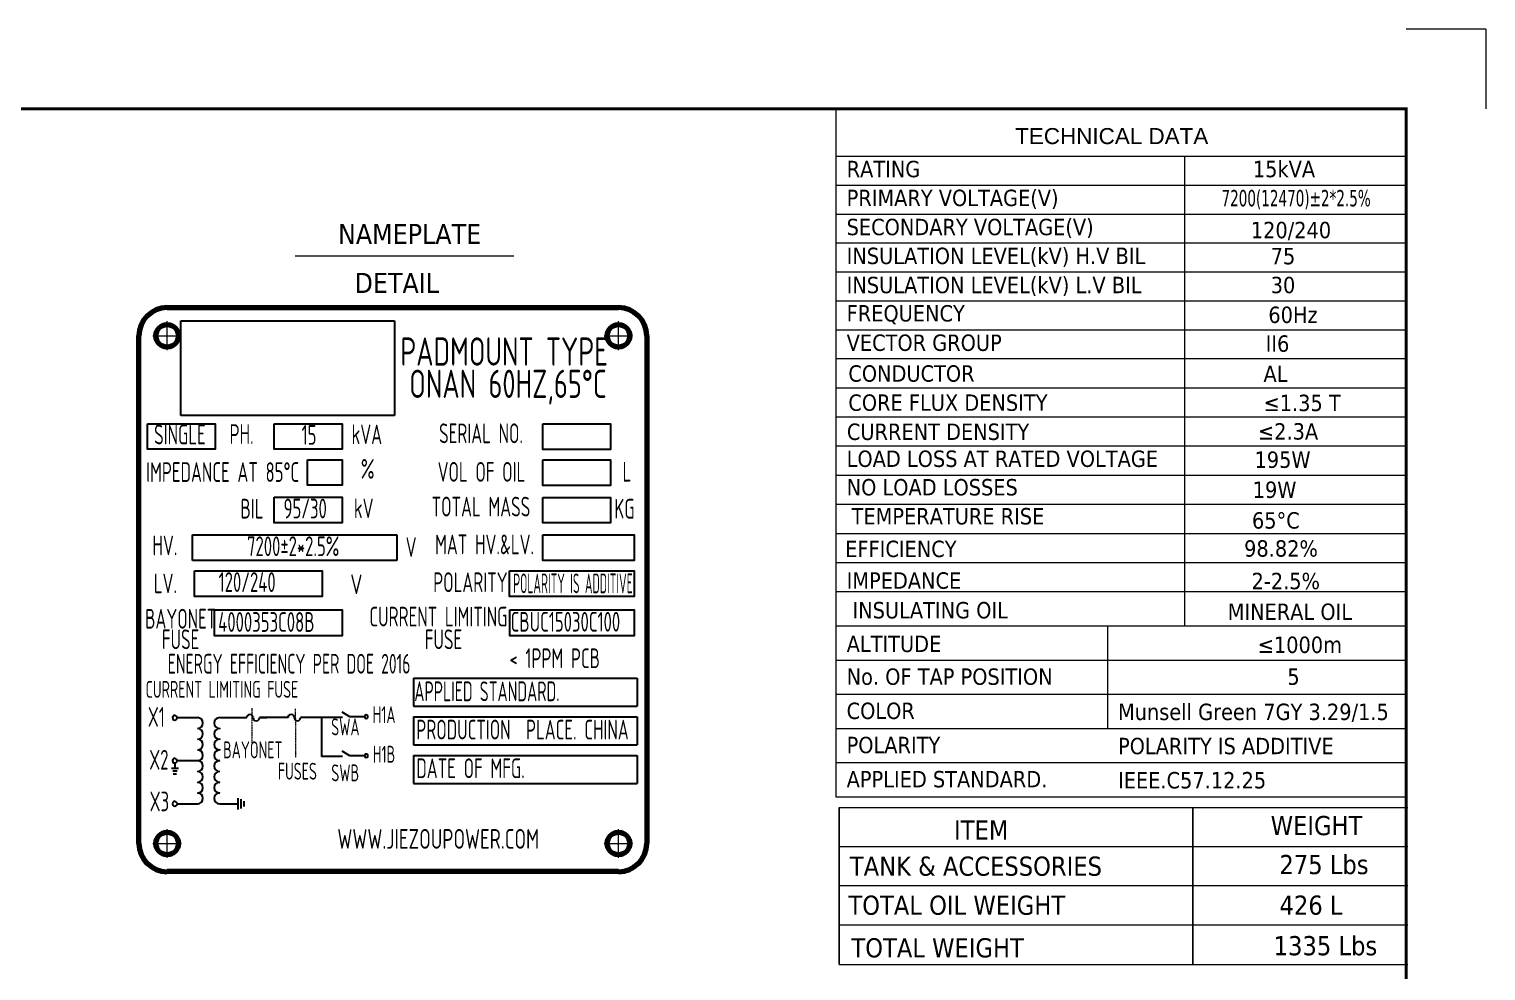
# Model space of a CAD drawing. Header units: millimetres. Extents: x 13152 to 35294, y -6229 to 14001.
# Drawn here: x 31686 to 35294, y 11668 to 14001 of the extents above; entities that cross this region are included whole.
import ezdxf
from ezdxf.enums import TextEntityAlignment as Align

# ---------------------------------------------------------------- set-up
doc = ezdxf.new("R2010")
doc.units = ezdxf.units.MM
doc.header["$LTSCALE"] = 4
doc.linetypes.add('5 双点画线', pattern=[10.5, 6.25, -1.25, 0.25, -1.25, 0.25, -1.25])
doc.linetypes.add('ACAD_ISO10W100', pattern=[18, 12, -3, 0, -3])
doc.layers.add('1', color=12, linetype='Continuous')
doc.layers.add('C00-00-00', color=7, linetype='Continuous')
for name, color, linetype, lineweight in [('6文字层', 3, 'Continuous', 35), ('标注、文本', 3, 'Continuous', 25), ('铁心', 3, 'Continuous', 0)]:
    doc.layers.add(name, color=color, linetype=linetype, lineweight=lineweight)
doc.layers.add('paper', color=254, linetype='Continuous', plot=False)
doc.styles.add('PDF Arial', font='arial.ttf')
doc.styles.add('pdm', font='gbenor.shx', dxfattribs={"width": 0.8, "bigfont": 'gbhzfs.shx'})
doc.styles.add('Tahoma$001', font='tahoma.ttf', dxfattribs={"height": 2.159784})
doc.styles.add('Tahoma_txtstyle_30.51_0_0', font='tahoma.ttf')

msp = doc.modelspace()

# ---------------------------------------------------------------- linework, layer by layer
at = {"layer": '1', "color": 0, "lineweight": 40, "const_width": 6.91}
msp.add_lwpolyline([(27518.54, 8356.89), (35096.39, 8356.89), (35096.39, 13803.47), (27518.54, 13803.47), (27518.54, 8356.89)], dxfattribs=at)
at = {"layer": '6文字层', "lineweight": 13}
for points in [[(33683.79, 13803.47), (35096.39, 13803.47)], [(33683.79, 13803.47), (33683.79, 12099.19)], [(35096.39, 13803.47), (35096.39, 12966.73)]]:
    msp.add_lwpolyline(points, dxfattribs=at)
at = {"layer": 'C00-00-00', "lineweight": 25}
for p, q in [((32090.69, 12747.66), (32596.11, 12747.66)), ((32090.69, 12684.36), (32090.69, 12747.66)), ((32596.11, 12747.66), (32596.11, 12684.36)), ((32596.11, 12684.36), (32090.69, 12684.36)), ((32637.49, 12392.73), (33191.59, 12392.73)), ((32637.49, 12392.73), (32637.49, 12323.23)), ((33191.59, 12392.73), (33191.59, 12323.23)), ((32637.49, 12323.23), (33191.59, 12323.23)), ((32637.49, 12296.94), (33191.59, 12296.94)), ((32637.49, 12296.94), (32637.49, 12227.45)), ((33191.59, 12296.94), (33191.59, 12227.45)), ((32637.49, 12227.45), (33191.59, 12227.45)), ((32637.49, 12201.16), (33191.59, 12201.16)), ((32637.49, 12201.16), (32637.49, 12131.67)), ((33191.59, 12201.16), (33191.59, 12131.67)), ((32637.49, 12131.67), (33191.59, 12131.67))]:
    msp.add_line(p, q, dxfattribs=at)
for points in [[(31978.6, 13023.36), (32146.63, 13023.36), (32146.63, 12960.06), (31978.6, 12960.06)], [(32292.76, 13023.36), (32460.78, 13023.36), (32460.78, 12960.06), (32292.76, 12960.06)], [(32957.95, 13022.91), (33125.98, 13022.91), (33125.98, 12959.61), (32957.95, 12959.61)], [(32374.99, 12934.03), (32460.78, 12934.03), (32460.78, 12870.72), (32374.99, 12870.72)], [(32957.95, 12933.58), (33125.98, 12933.58), (33125.98, 12870.27), (32957.95, 12870.27)], [(32292.76, 12841.14), (32460.78, 12841.14), (32460.78, 12777.84), (32292.76, 12777.84)], [(32957.95, 12840.69), (33125.98, 12840.69), (33125.98, 12777.39), (32957.95, 12777.39)], [(32957.95, 12747.66), (33184.34, 12747.66), (33184.34, 12684.36), (32957.95, 12684.36)], [(32095.44, 12658.92), (32411.37, 12658.92), (32411.37, 12595.02), (32095.44, 12595.02)], [(32875.43, 12658.92), (33184.34, 12658.92), (33184.34, 12595.02), (32875.43, 12595.02)], [(32144.85, 12561.89), (32460.78, 12561.89), (32460.78, 12498), (32144.85, 12498)], [(32875.91, 12561.89), (33184.34, 12561.89), (33184.34, 12498), (32875.91, 12498)]]:
    msp.add_lwpolyline(points, close=True, dxfattribs=at)
at = {"layer": 'paper', "lineweight": 13}
for q in [(35096.39, 14000.81), (35293.73, 13803.47)]:
    msp.add_line((35293.73, 14000.81), q, dxfattribs=at)
at = {"layer": '标注、文本', "color": 0, "linetype": 'ByBlock', "lineweight": 70}
for p, q in [((32027.48, 13311.08), (33145.52, 13311.08)), ((31957.6, 11983.4), (31957.6, 13241.2)), ((33215.4, 13241.2), (33215.4, 11983.4)), ((33145.52, 11913.53), (32027.48, 11913.53))]:
    msp.add_line(p, q, dxfattribs=at)
at = {"layer": '标注、文本'}
for p, q in [((32061.37, 13043.22), (32061.37, 13278.5)), ((32061.37, 13278.5), (32590.51, 13278.5)), ((32590.51, 13278.5), (32590.51, 13043.22)), ((32590.51, 13043.22), (32061.37, 13043.22)), ((33214.74, 12633.18), (33214.74, 12353.67)), ((32479.93, 12297.28), (32460.85, 12308.4)), ((32410.11, 12295.17), (32410.11, 12198.44)), ((32516.06, 12297.28), (32479.93, 12297.28)), ((32479.93, 12200.56), (32460.85, 12211.67)), ((32516.06, 12200.56), (32479.93, 12200.56)), ((32203.16, 12067.89), (32203.16, 12095.29)), ((32211.14, 12070.07), (32211.14, 12093.11)), ((32218.58, 12074.74), (32218.58, 12088.44))]:
    msp.add_line(p, q, dxfattribs=at)
at = {"layer": '标注、文本', "color": 1, "linetype": 'ACAD_ISO10W100', "lineweight": 13, "ltscale": 0.02}
for p, q in [((32027.57, 13205.2), (32027.39, 13277.2)), ((33145.61, 13205.2), (33145.43, 13277.2)), ((31992.18, 13241.11), (32062.79, 13241.29)), ((33110.22, 13241.11), (33180.83, 13241.29)), ((32027.57, 11947.4), (32027.39, 12019.41)), ((33145.61, 11947.4), (33145.43, 12019.41)), ((31992.18, 11983.32), (32062.79, 11983.49)), ((33110.22, 11983.32), (33180.83, 11983.49))]:
    msp.add_line(p, q, dxfattribs=at)
at = {"layer": '标注、文本', "lineweight": 13}
for p, q in [((34357.51, 12437.9), (34357.51, 12522.58)), ((34357.51, 12353.22), (34357.51, 12437.9)), ((34357.51, 12268.55), (34357.51, 12353.22))]:
    msp.add_line(p, q, dxfattribs=at)
at = {"layer": '标注、文本', "color": 6, "linetype": '5 双点画线', "lineweight": 13, "ltscale": 0.1}
for p, q in [((32237.13, 12318.7), (32237.33, 12233.08)), ((32344.83, 12317.25), (32345.59, 12195.86))]:
    msp.add_line(p, q, dxfattribs=at)
at = {"layer": '标注、文本'}
for points in [[(32052.29, 12295.17), (32051.7, 12298.12), (32049.34, 12299.9), (32046.38, 12301.08), (32043.42, 12299.9), (32041.64, 12298.12), (32040.46, 12295.17), (32041.64, 12292.21), (32043.42, 12289.84), (32046.38, 12289.25), (32049.34, 12289.84), (32051.7, 12292.21)], [(32524.93, 12297.28), (32524.49, 12299.5), (32522.71, 12301.28), (32520.5, 12301.72), (32518.28, 12301.28), (32516.95, 12299.5), (32516.06, 12297.28), (32516.95, 12295.07), (32518.28, 12293.73), (32520.5, 12292.85), (32522.71, 12293.73), (32524.49, 12295.07)], [(32524.93, 12200.56), (32524.49, 12202.78), (32522.71, 12204.55), (32520.5, 12205), (32518.28, 12204.55), (32516.95, 12202.78), (32516.06, 12200.56), (32516.95, 12198.34), (32518.28, 12197.01), (32520.5, 12196.12), (32522.71, 12197.01), (32524.49, 12198.34)], [(32052.29, 12188.67), (32051.7, 12191.63), (32049.34, 12193.41), (32046.38, 12194.59), (32043.42, 12193.41), (32041.64, 12191.63), (32040.46, 12188.67), (32041.64, 12185.71), (32043.42, 12183.35), (32046.38, 12182.76), (32049.34, 12183.35), (32051.7, 12185.71)], [(32052.29, 12081.59), (32051.7, 12084.55), (32049.34, 12086.91), (32046.38, 12088.1), (32043.42, 12086.91), (32041.64, 12084.55), (32040.46, 12081.59), (32041.64, 12078.63), (32043.42, 12076.86), (32046.38, 12075.67), (32049.34, 12076.86), (32051.7, 12078.63)]]:
    msp.add_lwpolyline(points, close=True, dxfattribs=at)
for points in [[(32052.29, 12295.17), (32103.17, 12295.17)], [(32103.17, 12268.54), (32107.91, 12269.13), (32112.64, 12272.09), (32115.01, 12276.83), (32116.19, 12281.56), (32115.01, 12286.88), (32112.64, 12291.02), (32107.91, 12293.98), (32103.17, 12295.17)], [(32103.17, 12241.92), (32107.91, 12242.51), (32112.64, 12245.47), (32115.01, 12250.2), (32116.19, 12254.94), (32115.01, 12260.26), (32112.64, 12264.4), (32107.91, 12267.36), (32103.17, 12268.54)], [(32157.6, 12295.17), (32152.28, 12293.98), (32148.14, 12291.02), (32145.18, 12286.88), (32144, 12281.56), (32145.18, 12276.83), (32148.14, 12272.09), (32152.28, 12269.13), (32157.6, 12268.54), (32152.28, 12267.36), (32148.14, 12264.4), (32145.18, 12260.26), (32144, 12254.94), (32145.18, 12250.2), (32148.14, 12245.47), (32152.28, 12242.51), (32157.6, 12241.92), (32152.28, 12240.74), (32148.14, 12237.78), (32145.18, 12233.64), (32144, 12228.31), (32145.18, 12223.58), (32148.14, 12218.85), (32152.28, 12215.89), (32157.6, 12215.3), (32152.28, 12214.11), (32148.14, 12211.15), (32145.18, 12207.01), (32144, 12201.69), (32145.18, 12196.36), (32148.14, 12192.22), (32152.28, 12189.26), (32157.6, 12188.67)], [(32157.6, 12295.17), (32224.47, 12295.17)], [(32240.44, 12295.17), (32239.26, 12299.31), (32236.3, 12302.27), (32232.16, 12302.86), (32228.61, 12302.27), (32225.65, 12299.31), (32224.47, 12295.17)], [(32240.44, 12295.17), (32241.63, 12291.02), (32243.99, 12288.07), (32248.13, 12287.48), (32252.28, 12288.07), (32255.23, 12291.02), (32255.83, 12295.17)], [(32255.83, 12295.17), (32274.75, 12295.17)], [(32326.82, 12295.17), (32255.83, 12295.17)], [(32342.2, 12295.17), (32341.61, 12299.31), (32338.65, 12302.27), (32334.51, 12302.86), (32330.37, 12302.27), (32327.41, 12299.31), (32326.82, 12295.17)], [(32342.2, 12295.17), (32343.39, 12291.02), (32346.35, 12288.07), (32350.49, 12287.48), (32354.04, 12288.07), (32356.99, 12291.02), (32358.18, 12295.17)], [(32462.05, 12295.17), (32358.18, 12295.17)], [(32103.17, 12215.3), (32107.91, 12215.89), (32112.64, 12218.85), (32115.01, 12223.58), (32116.19, 12228.31), (32115.01, 12233.64), (32112.64, 12237.78), (32107.91, 12240.74), (32103.17, 12241.92)], [(32103.17, 12188.67), (32107.91, 12189.26), (32112.64, 12192.22), (32115.01, 12196.36), (32116.19, 12201.69), (32115.01, 12207.01), (32112.64, 12211.15), (32107.91, 12214.11), (32103.17, 12215.3)], [(32462.05, 12198.44), (32410.11, 12198.44)], [(32038.09, 12170.33), (32055.25, 12170.33)], [(32041.64, 12163.23), (32052.29, 12163.23)], [(32046.38, 12182.76), (32046.38, 12170.33)], [(32052.29, 12188.67), (32103.17, 12188.67)], [(32103.17, 12081.59), (32107.91, 12082.77), (32112.64, 12085.73), (32115.01, 12089.87), (32116.19, 12095.2), (32115.01, 12100.52), (32112.64, 12104.66), (32107.91, 12107.62), (32103.17, 12108.21), (32107.91, 12109.39), (32112.64, 12112.35), (32115.01, 12116.49), (32116.19, 12121.82), (32115.01, 12127.14), (32112.64, 12131.28), (32107.91, 12134.24), (32103.17, 12134.83), (32107.91, 12136.02), (32112.64, 12138.98), (32115.01, 12143.12), (32116.19, 12148.44), (32115.01, 12153.77), (32112.64, 12157.91), (32107.91, 12160.87), (32103.17, 12162.05), (32107.91, 12162.64), (32112.64, 12165.6), (32115.01, 12169.74), (32116.19, 12175.07), (32115.01, 12180.39), (32112.64, 12184.53), (32107.91, 12187.49), (32103.17, 12188.67)], [(32157.6, 12188.67), (32152.28, 12187.49), (32148.14, 12184.53), (32145.18, 12180.39), (32144, 12175.07), (32145.18, 12169.74), (32148.14, 12165.6), (32152.28, 12162.64), (32157.6, 12162.05)], [(32157.6, 12162.05), (32152.28, 12160.87), (32148.14, 12157.91), (32145.18, 12153.77), (32144, 12148.44), (32145.18, 12143.12), (32148.14, 12138.98), (32152.28, 12136.02), (32157.6, 12134.83)], [(32042.24, 12155.54), (32050.52, 12155.54)], [(32157.6, 12134.83), (32152.28, 12134.24), (32148.14, 12131.28), (32145.18, 12127.14), (32144, 12121.82), (32145.18, 12116.49), (32148.14, 12112.35), (32152.28, 12109.39), (32157.6, 12108.21)], [(32157.6, 12108.21), (32152.28, 12107.62), (32148.14, 12104.66), (32145.18, 12100.52), (32144, 12095.2), (32145.18, 12089.87), (32148.14, 12085.73), (32152.28, 12082.77), (32157.6, 12081.59)], [(32052.29, 12081.59), (32103.17, 12081.59)], [(32157.6, 12081.59), (32203.16, 12081.59)]]:
    msp.add_lwpolyline(points, dxfattribs=at)
at = {"layer": '标注、文本', "color": 0, "linetype": 'ByBlock', "lineweight": 70}
for centre in [(32027.48, 13241.2), (33145.52, 13241.2), (32027.48, 11983.4), (33145.52, 11983.4)]:
    msp.add_circle(centre, 27.95, dxfattribs=at)
for centre, start, end in [((32027.48, 13241.2), 90, 180), ((33145.52, 13241.2), 0, 90), ((32027.48, 11983.4), 180, 270), ((33145.52, 11983.4), 270, 0)]:
    msp.add_arc(centre, 69.88, start, end, dxfattribs=at)
at = {"layer": '铁心', "lineweight": 13}
for p, q in [((32886.06, 13438.56), (32344.56, 13438.56)), ((33691.85, 12072.48), (33691.85, 11943.2)), ((33691.85, 11943.2), (33691.85, 12072.48)), ((33691.85, 12072.48), (35100.3, 12072.48)), ((34568.14, 12072.48), (34568.14, 11943.2)), ((34568.14, 11943.2), (34568.14, 12072.48)), ((33691.85, 11975.98), (35100.3, 11975.98)), ((33691.85, 11793.88), (33691.85, 11943.2)), ((33691.85, 11943.2), (33691.85, 11793.88)), ((34568.14, 11793.88), (34568.14, 11943.2)), ((34568.14, 11943.2), (34568.14, 11793.88)), ((33691.85, 11879.08), (35100.3, 11879.08)), ((33691.85, 11683.67), (33691.85, 11793.88)), ((33691.85, 11793.88), (33691.85, 11683.67)), ((33691.85, 11782.18), (35100.3, 11782.18)), ((34568.14, 11683.67), (34568.14, 11793.88)), ((34568.14, 11793.88), (34568.14, 11683.67)), ((33691.85, 11683.67), (35100.3, 11683.67))]:
    msp.add_line(p, q, dxfattribs=at)
for points in [[(33683.79, 13686.37), (35096.39, 13686.37)], [(34546.93, 13686.37), (34546.93, 12522.58)], [(33683.79, 13614.2), (35096.39, 13614.2)], [(33683.79, 13542.71), (35096.39, 13542.71)], [(33683.79, 13471.23), (35096.39, 13471.23)], [(33683.79, 13399.74), (35096.39, 13399.74)], [(33683.79, 13327.57), (35096.39, 13327.57)], [(33683.79, 13256.08), (35096.39, 13256.08)], [(33683.79, 13184.6), (35096.39, 13184.6)], [(33683.79, 13112.43), (35096.39, 13112.43)], [(33683.79, 13040.26), (35096.39, 13040.26)], [(33683.79, 12968.09), (35096.39, 12968.09)], [(33683.79, 12895.93), (35096.39, 12895.93)], [(33683.79, 12823.76), (35096.39, 12823.76)], [(33683.79, 12751.59), (35096.39, 12751.59)], [(33683.79, 12679.42), (35096.39, 12679.42)], [(33683.79, 12607.26), (35096.39, 12607.26)], [(33683.79, 12607.26), (35096.39, 12607.26)], [(35096.39, 12607.26), (35096.39, 12438.7)], [(33683.79, 12522.58), (35096.39, 12522.58)], [(33683.79, 12437.9), (35096.39, 12437.9)], [(33683.79, 12437.9), (34608.4, 12437.9)], [(33683.79, 12437.9), (34608.4, 12437.9)], [(33683.79, 12437.9), (35096.39, 12437.9)], [(33683.79, 12353.22), (35096.39, 12353.22)], [(33683.79, 12353.22), (34608.4, 12353.22)], [(33683.79, 12353.22), (34608.4, 12353.22)], [(33683.79, 12353.22), (35096.39, 12353.22)], [(33683.79, 12268.55), (35096.39, 12268.55)], [(33683.79, 12268.55), (34608.4, 12268.55)], [(33683.79, 12268.55), (34608.4, 12268.55)], [(33683.79, 12183.87), (35096.39, 12183.87)], [(33683.79, 12099.19), (35096.39, 12099.19)]]:
    msp.add_lwpolyline(points, dxfattribs=at)

# ---------------------------------------------------------------- texts
at = {"layer": '标注、文本', "style": 'pdm'}
for s, height, width, p in [('PADMOUNT TYPE ', 69.8775, 0.8, (32877.37, 13202.06)), (' ONAN 60HZ,65°C', 69.8775, 0.8, (32856.52, 13122.08)), ('SINGLE', 48.914, 0.72, (32059.14, 12996.45)), ('PH.', 48.914, 0.72, (32211.87, 12997.49)), ('15', 48.914, 0.72, (32378.87, 12995.61)), ('kVA', 48.914, 0.72, (32522.07, 12997.04)), ('SERIAL NO.', 48.914, 0.72, (32804.95, 12999.46)), ('IMPEDANCE AT 85°C ', 48.9143, 0.72, (32174.5, 12903.46)), ('%%%', 48.914, 0.72, (32524.15, 12911.38)), ('VOL OF OIL', 48.914, 0.72, (32805.93, 12903.96)), ('L', 48.91, 0.72, (33166.21, 12904.41)), ('BIL', 48.914, 0.72, (32237.61, 12812.84)), ('95/30', 48.914, 0.72, (32369.43, 12813.13)), ('kV', 48.914, 0.72, (32514.36, 12813.64)), ('TOTAL MASS', 48.914, 0.72, (32804.67, 12817.88)), ('KG', 48.914, 0.72, (33160.24, 12812.61)), ('HV.', 48.914, 0.72, (32021.96, 12721.77)), ('7200±2*2.5%%%', 48.9143, 0.72, (32339.63, 12719.71)), ('V', 48.91, 0.72, (32631.72, 12717.53)), ('MAT HV.&LV.', 48.9143, 0.72, (32813.68, 12724.21)), ('LV.', 48.914, 0.72, (32023.26, 12627.81)), ('120/240', 48.914, 0.72, (32225.6, 12630.93)), ('V', 48.91, 0.8, (32496.19, 12625.57)), ('POLARITY', 48.914, 0.72, (32778.61, 12630.51)), ('POLARITY IS ADDITIVE', 48.9143, 0.5, (33032.56, 12627.73)), ('BAYONET', 48.914, 0.72, (32061.13, 12540.06)), ('4000353C08B', 48.9143, 0.72, (32273.25, 12532.05)), ('CURRENT LIMITING', 48.9143, 0.72, (32699.38, 12545.38)), ('CBUC15030C100', 48.9143, 0.72, (33013.89, 12532.6)), ('FUSE', 48.914, 0.72, (32060.7, 12489.1)), ('FUSE', 48.914, 0.72, (32711.89, 12489.1)), ('ENERGY EFFICIENCY PER DOE 2016', 48.9143, 0.67, (32329.57, 12428.64)), ('< 1PPM PCB', 48.914, 0.72, (32987.43, 12442.2)), ('CURRENT LIMITING FUSE', 41.9265, 0.7, (32163.26, 12365.18)), ('X1', 48.914, 0.72, (32000.74, 12296.87)), ('H1A', 41.927, 0.7, (32564.69, 12302.46)), ('X2', 48.914, 0.72, (32006.97, 12190.73)), ('H1B', 41.927, 0.7, (32564.69, 12204.39)), ('X3', 48.914, 0.72, (32008.23, 12087.47)), ('WWW.JIEZOUPOWER.COM ', 48.9143, 0.8, (32709.58, 11994.67))]:
    msp.add_text(s, height=height, dxfattribs=dict(at, width=width)).set_placement(p, align=Align.MIDDLE_CENTER)
for s, width, p in [('APPLIED STANDARD.', 0.67, (32639.66, 12360.34)), ('PRODUCTION  PLACE. CHINA', 0.72, (32644.65, 12265.46)), ('DATE OF MFG.', 0.72, (32644.65, 12169.68))]:
    msp.add_text(s, height=48.9143, dxfattribs=dict(at, width=width)).set_placement(p, align=Align.MIDDLE_LEFT)
at = {"layer": '标注、文本', "style": 'pdm', "width": 0.7}
for s, p in [('SWA', (32503.95, 12251.29)), ('BAYONET', (32313.09, 12194.29)), ('FUSES', (32398.5, 12141.47)), ('SWB', (32503.09, 12137.3))]:
    msp.add_text(s, height=41.927, dxfattribs=at).set_placement(p, align=Align.RIGHT)
at = {"layer": '铁心', "lineweight": 13}
for s, height, style, p in [('TECHNICAL DATA', 39.7655, 'PDF Arial', (34127.88, 13715.95)), ('RATING', 40.606, 'Tahoma$001', (33710.51, 13633.94)), ('15kVA', 40.606, 'Tahoma$001', (34716.56, 13633.94)), ('PRIMARY VOLTAGE(V)', 40.6063, 'Tahoma$001', (33710.51, 13562.46)), ('SECONDARY VOLTAGE(V)', 40.6063, 'Tahoma$001', (33710.51, 13490.29)), ('NAMEPLATE', 50, 'Tahoma$001', (32450.69, 13468.27)), ('120/240', 40.606, 'Tahoma$001', (34711.5, 13482.78)), ('INSULATION LEVEL(kV) H.V BIL', 40.6063, 'Tahoma$001', (33710.51, 13418.8)), ('75', 40.606, 'Tahoma$001', (34760.8, 13418.12)), ('DETAIL', 50, 'Tahoma$001', (32491.63, 13346.98)), ('INSULATION LEVEL(kV) L.V BIL', 40.6063, 'Tahoma$001', (33710.51, 13346.63)), ('30', 40.606, 'Tahoma$001', (34760.8, 13346.63)), ('FREQUENCY', 40.606, 'Tahoma$001', (33710.51, 13276.51)), ('60Hz', 40.606, 'Tahoma$001', (34754.98, 13272.84)), ('VECTOR GROUP', 40.6063, 'Tahoma$001', (33710.51, 13203.66)), ('II6', 40.606, 'Tahoma$001', (34748.28, 13201.55)), ('CONDUCTOR', 40.606, 'Tahoma$001', (33714.69, 13127.39)), ('AL', 40.606, 'Tahoma$001', (34742.98, 13126.74)), ('CORE FLUX DENSITY', 40.6063, 'Tahoma$001', (33714.69, 13055.22)), ('≤1.35 T', 40.606, 'Tahoma$001', (34742.98, 13054.58)), ('≤2.3A', 40.606, 'Tahoma$001', (34729.28, 12983.97)), ('CURRENT DENSITY', 40.6063, 'Tahoma$001', (33711.08, 12983.06)), ('LOAD LOSS AT RATED VOLTAGE', 40.6063, 'Tahoma$001', (33710.51, 12916.22)), ('195W', 40.606, 'Tahoma$001', (34720.72, 12913.88)), ('NO LOAD LOSSES', 40.6063, 'Tahoma$001', (33710.51, 12845.65)), ('19W', 40.606, 'Tahoma$001', (34716.21, 12839.44)), ('EFFICIENCY', 40.606, 'Tahoma$001', (33706.94, 12692.87)), ('98.82%%%', 40.606, 'Tahoma$001', (34695, 12693.95)), ('IMPEDANCE', 40.606, 'Tahoma$001', (33710.51, 12614.49)), ('2-2.5%%%', 40.606, 'Tahoma$001', (34713.35, 12613.29)), ('ALTITUDE', 40.606, 'Tahoma$001', (33710.51, 12457.65)), ('≤1000m', 40.606, 'Tahoma$001', (34728.59, 12455.34)), ('No. OF TAP POSITION', 40.6063, 'Tahoma$001', (33710.45, 12376.39)), ('5', 40.61, 'Tahoma$001', (34802.04, 12376.39)), ('COLOR', 40.606, 'Tahoma$001', (33710.45, 12291.71)), ('Munsell Green 7GY 3.29/1.5', 40.6063, 'Tahoma$001', (34382.69, 12289.16)), ('POLARITY', 40.606, 'Tahoma$001', (33710.45, 12207.04)), ('POLARITY IS ADDITIVE', 40.6063, 'Tahoma$001', (34382.69, 12204.48)), ('APPLIED STANDARD.', 40.6063, 'Tahoma$001', (33710.45, 12122.36)), ('IEEE.C57.12.25', 40.6063, 'Tahoma$001', (34382.69, 12119.8)), ('ITEM', 47.513, 'Tahoma_txtstyle_30.51_0_0', (33976.5, 11993.1)), ('TANK & ACCESSORIES', 47.5129, 'Tahoma_txtstyle_30.51_0_0', (33718.48, 11903.46)), ('275 Lbs', 47.513, 'Tahoma_txtstyle_30.51_0_0', (34782.38, 11907.42)), ('TOTAL OIL WEIGHT', 47.5129, 'Tahoma_txtstyle_30.51_0_0', (33714.78, 11806.7)), ('426 L', 47.513, 'Tahoma_txtstyle_30.51_0_0', (34782.68, 11806.89)), ('TOTAL WEIGHT', 47.5129, 'Tahoma_txtstyle_30.51_0_0', (33722.19, 11701.16)), ('1335 Lbs', 47.513, 'Tahoma_txtstyle_30.51_0_0', (34768.17, 11706.37))]:
    msp.add_text(s, height=height, dxfattribs=dict(at, style=style)).set_placement(p)
at = {"layer": '铁心', "lineweight": 13, "style": 'Tahoma$001', "width": 0.7}
msp.add_text('7200(12470)±2*2.5%%%', height=40.6063, dxfattribs=at).set_placement((34638.98, 13561.78))
at = {"layer": '铁心', "lineweight": 13, "style": 'Tahoma$001'}
for s, p in [('TEMPERATURE RISE ', (33969.05, 12794.08)), ('INSULATING OIL', (33917.45, 12561.32)), ('MINERAL OIL', (34808.34, 12557.46))]:
    msp.add_text(s, height=40.6063, dxfattribs=at).set_placement(p, align=Align.MIDDLE)
msp.add_text('65%%DC', height=40.606, dxfattribs=at).set_placement((34714.41, 12783.79), align=Align.MIDDLE_LEFT)
at = {"layer": '铁心', "lineweight": 13, "insert": (34760.79, 12051.53), "char_height": 47.513, "width": 562.5922, "attachment_point": 1, "style": 'Tahoma_txtstyle_30.51_0_0'}
msp.add_mtext('WEIGHT', dxfattribs=at)

doc.saveas('drawing.dxf')
